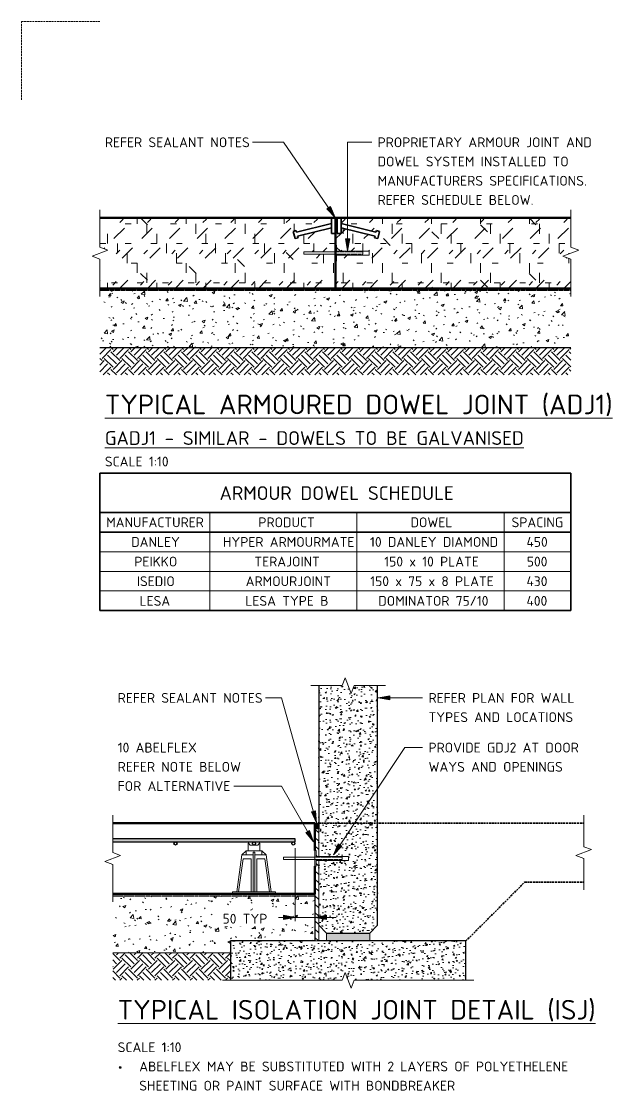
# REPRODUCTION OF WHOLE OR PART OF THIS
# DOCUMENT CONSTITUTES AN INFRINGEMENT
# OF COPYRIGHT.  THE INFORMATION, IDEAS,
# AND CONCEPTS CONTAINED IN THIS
# Model space of a CAD drawing. Header units: millimetres. Extents: x 1405 to 26650, y -1062 to 5760.
# Drawn here: x 1405 to 2912, y 1594 to 4315 of the extents above; entities that cross this region are included whole.
import ezdxf

# ---------------------------------------------------------------- set-up
doc = ezdxf.new("R2010")
doc.units = ezdxf.units.MM
doc.linetypes.add('Dash', pattern=[7, 5, -2])
doc.linetypes.add('Hidden', pattern=[4, 3, -1])
for name, color, linetype, lineweight in [('A-000-T_TEXT', 231, 'Continuous', 13), ('A-010-D_DIM', 211, 'Continuous', 13), ('A-010-D_DIM-10', 211, 'Continuous', 13), ('A-010-M_LINE', 90, 'Continuous', 13), ('Z-000-T_TEXT', 131, 'Continuous', 18), ('Z-060-M_DETAIL', 92, 'Continuous', 25), ('Z-200_P_REF_PLANE', 111, 'Dash', 13)]:
    doc.layers.add(name, color=color, linetype=linetype, lineweight=lineweight)
doc.styles.add('ISOCPEUR', font='isocpeur.ttf', dxfattribs={"height": 25})
doc.styles.add('ISOCPEUR_1', font='isocpeur.ttf', dxfattribs={"height": 50})
doc.styles.add('ISOCPEUR_2', font='isocpeur.ttf', dxfattribs={"height": 35})
doc.styles.add('ISOCPEUR_B', font='', dxfattribs={"height": 35})
doc.styles.add('ISOCPEUR_B_1', font='', dxfattribs={"height": 25})
doc.styles.get('ISOCPEUR_B').set_extended_font_data('ISOCPEUR', bold=True)
doc.styles.get('ISOCPEUR_B_1').set_extended_font_data('ISOCPEUR', bold=True)
doc.dimstyles.new('2_5___Arrow___Opaque_1', dxfattribs={"dimscale": 304.8, "dimtxt": 24.899529, "dimasz": 0.098425, "dimexe": 0.032808, "dimexo": 0.052493, "dimgap": 0.008202, "dimtad": 1, "dimdec": 0, "dimzin": 0, "dimdsep": 46, "dimtxsty": 'ISOCPEUR', "dimsah": 1, "dimcen": 0.09, "dimadec": 0, "dimazin": 0, "dimtfac": 1, "dimtdec": 4, "dimtix": 1, "dimtmove": 2, "dimatfit": 3, "dimfxl": 1, "dimtvp": 1, "dimtfill": 1, "dimtolj": 1, "dimtzin": 0, "dimlwd": 18, "dimlwe": 18, "dimarcsym": 2})
pattern_1 = [(315, (0, 0), (44.90128, 0), [31.75, -31.75]), (315, (8.42, 8.42), (44.90128, 0), [31.75, -31.75]), (315, (16.84, 16.84), (44.90128, 0), [31.75, -31.75]), (45, (22.454, 16.84), (0, 44.90128), [31.75, -31.75]), (45, (30.874, 8.42), (0, 44.90128), [31.75, -31.75]), (45, (39.294, 0), (0, 44.90128), [31.75, -31.75])]
pattern_2 = [(50, (0, 0), (72.8738, -6.3761), [7.62, -83.82]), (355, (0, 0), (-14.097, 76.4224), [6.096, -67.056]), (100.451, (6.07, -0.53), (58.777, 70.0469), [6.476, -71.236]), (46.184, (0, 20.32), (108.4314, -16.8175), [11.43, -125.73]), (96.636, (9.04, 18.92), (94.961, 98.971), [9.714, -106.854]), (351.184, (0, 20.32), (94.9623, 98.9702), [9.144, -100.584]), (21, (10.16, 15.24), (60.64565, -40.9065), [7.62, -83.82]), (326, (10.16, 15.24), (24.7208, 73.6749), [6.096, -67.056]), (71.451, (15.214, 11.83), (85.3669, 32.7687), [6.476, -71.236]), (37.5, (0, 0), (1.23552, 33.82243), [3.353, -62.89, 3.353, -64.719, -67.31]), (37.5, (0, 0), (1.23552, 33.82243), [-134.315, 3.353, -63.957]), (7.5, (0, 0), (26.72815, 40.07255), [3.353, -35.458, 3.353, -61.366, -25.654]), (7.5, (0, 0), (26.72815, 40.07255), [-103.53, 3.353, -22.301]), (327.5, (-22.657, 0), (54.23632, -2.29212), [3.353, -22.047, 3.353, -75.895, -105.156]), (327.5, (-22.657, 0), (54.23632, -2.29212), [-104.648, 3.353, -101.803]), (317.5, (-32.817, 0), (59.2516, 10.17014), [3.353, -29.667, 3.353, -49.276, -74.676]), (317.5, (-32.817, 0), (59.2516, 10.17014), [-85.649, 3.353, -71.323])]
pattern_3 = [(50, (0, 0), (36.4365, -3.18771), [3.81, -41.91]), (355, (0, 0), (-7.04845, 38.21172), [3.048, -33.528]), (100.451, (3.036, -0.266), (29.38857, 35.02294), [3.238, -35.618]), (46.184, (0, 10.16), (54.21606, -8.40837), [5.715, -62.865]), (96.636, (4.52, 9.46), (47.4805, 49.48544), [4.857, -53.427]), (351.184, (0, 10.16), (47.4811, 49.4846), [4.572, -50.292]), (21, (5.08, 7.62), (30.32265, -20.4528), [3.81, -41.91]), (326, (5.08, 7.62), (12.3607, 36.83788), [3.048, -33.528]), (71.451, (7.607, 5.916), (42.6833, 16.3839), [3.238, -35.618]), (37.5, (0, 0), (0.618067, 16.91082), [0.33528, -32.786, 0.33528, -33.701, -33.655]), (37.5, (0, 0), (0.618067, 16.91082), [-67.158, 0.33528, -33.32]), (7.5, (0, 0), (13.36414, 20.03578), [0.33528, -19.07, 0.33528, -32.024, -12.827]), (7.5, (0, 0), (13.36414, 20.03578), [-51.765, 0.33528, -12.492]), (327.5, (-11.328, 0), (27.11816, -1.14606), [0.33528, -12.365, 0.33528, -39.289, -52.578]), (327.5, (-11.328, 0), (27.11816, -1.14606), [-52.324, 0.33528, -52.243]), (317.5, (-16.408, 0), (29.62579, 5.08507), [0.33528, -16.175, 0.33528, -25.979, -37.338]), (317.5, (-16.408, 0), (29.62579, 5.08507), [-42.824, 0.33528, -37.003])]

# ---------------------------------------------------------------- blocks, each defined once
blk = doc.blocks.new('NRP_Chair Reinf BN - NRP_Reinf Chair BN-4164634-S-2901 - _INDUSTRIAL_ TYPICAL SLAB ON GROUND JOINT DETAILS')
at = {"layer": 'Z-060-M_DETAIL', "lineweight": 18}
for p, q in [((-30.7, 99), (-20, 109)), ((20, 109), (-20, 109)), ((-20, 109), (-20, 99)), ((-13.7, 129), (-15, 129)), ((-15, 109), (-15, 129)), ((-10, 124), (-13.7, 129)), ((10, 124), (-10, 124)), ((10, 124), (13.7, 129)), ((13.7, 129), (15, 129)), ((15, 109), (15, 129)), ((20, 109), (20, 99)), ((20, 109), (30.7, 99)), ((-30.7, 99), (-44, 5)), ((-27.6, 89), (-39.1, 5)), ((-2.5, 99), (-30.7, 99)), ((-7, 89), (-27.6, 89)), ((-7, 5), (-7, 89)), ((2.5, 106), (-2.5, 106)), ((-2.5, 106), (-2.5, 5)), ((2.5, 106), (2.5, 5)), ((2.5, 99), (30.7, 99)), ((7, 5), (7, 89)), ((7, 89), (27.6, 89)), ((27.6, 89), (39.1, 5)), ((30.7, 99), (44, 5)), ((55, 5), (-55, 5)), ((-55, 5), (-55, 0)), ((-55, 0), (55, 0)), ((55, 5), (55, 0))]:
    blk.add_line(p, q, dxfattribs=at)
blk = doc.blocks.new('NRP_Break Line _v2_ - Section-3989051-S-2901 - _INDUSTRIAL_ TYPICAL SLAB ON GROUND JOINT DETAILS')
at = {"layer": 'Z-060-M_DETAIL', "lineweight": 18}
for p, q in [((0, 0), (60, 0)), ((90, 0), (150, 0))]:
    blk.add_line(p, q, dxfattribs=at)
blk = doc.blocks.new('NRP_Break Line _v2_ - Section-4164626-S-2901 - _INDUSTRIAL_ TYPICAL SLAB ON GROUND JOINT DETAILS')
at = {"layer": 'Z-060-M_DETAIL', "lineweight": 18}
for p, q in [((0, 0), (285, 0)), ((315, 0), (600, 0))]:
    blk.add_line(p, q, dxfattribs=at)
blk = doc.blocks.new('NRP_Break Line _v2_ - Section-4164625-S-2901 - _INDUSTRIAL_ TYPICAL SLAB ON GROUND JOINT DETAILS')
at = {"layer": 'Z-060-M_DETAIL', "lineweight": 18}
for p, q in [((0, 0), (75, 0)), ((105, 0), (180, 0))]:
    blk.add_line(p, q, dxfattribs=at)
blk = doc.blocks.new('DIMBLOCK4-S-2901 - _INDUSTRIAL_ TYPICAL SLAB ON GROUND JOINT DETAILS')
at = {"layer": 'A-010-D_DIM-10', "lineweight": 18}
for points in [[(2102.9, 2034.6), (2072.9, 2039.9), (2072.9, 2029.3)], [(2152.9, 2034.6), (2182.9, 2029.3), (2182.9, 2039.9)]]:
    blk.add_hatch(color=256, dxfattribs=at).paths.add_polyline_path(points)
for p, q in [((2102.9, 2034.6), (2102.9, 2210.6)), ((2152.9, 2034.6), (2152.9, 2078.6)), ((2048.4, 2034.6), (2207.3, 2034.6)), ((2102.9, 2034.6), (2072.9, 2039.9)), ((2072.9, 2039.9), (2072.9, 2029.3)), ((2072.9, 2029.3), (2102.9, 2034.6)), ((2102.9, 2034.6), (2102.9, 2024.6)), ((2182.9, 2039.9), (2152.9, 2034.6)), ((2152.9, 2034.6), (2182.9, 2029.3)), ((2152.9, 2034.6), (2152.9, 2024.6)), ((2182.9, 2029.3), (2182.9, 2039.9))]:
    blk.add_line(p, q, dxfattribs=at)
at = {"layer": 'A-010-D_DIM-10', "color": 0, "lineweight": 18, "insert": (1917.9, 2043.7), "char_height": 25, "width": 135.607, "attachment_point": 1, "line_spacing_factor": 1.149209, "style": 'ISOCPEUR', "bg_fill": 3, "box_fill_scale": 1.25, "bg_fill_color": 256, "bg_fill_true_color": 13158600, "bg_fill_transparency": 0}
blk.add_mtext('50 TYP', dxfattribs=at)

msp = doc.modelspace()

# ---------------------------------------------------------------- hatches: boundary and pattern name
at = {"layer": 'A-000-T_TEXT', "lineweight": 18}
for points in [[(2205.1, 3816.5), (2192.4, 3844.2), (2183.7, 3838.1)], [(2236.4, 3731.6), (2241.7, 3761.6), (2231.2, 3761.6)], [(2314.1, 2593.3), (2344.1, 2588), (2344.1, 2598.6)], [(2157.2, 2275.6), (2154.2, 2305.9), (2144, 2303)], [(2149.3, 2227.3), (2138.9, 2255.9), (2129.8, 2250.6)], [(2200.5, 2193.6), (2221.5, 2215.6), (2212.7, 2221.5)]]:
    msp.add_hatch(color=7, dxfattribs=at).paths.add_polyline_path(points)
at = {"layer": 'Z-060-M_DETAIL', "lineweight": 18}
h = msp.add_hatch(dxfattribs=at)
h.set_pattern_fill('FP_1', color=8, style=0, pattern_type=2)
h.set_pattern_definition([(45, (0, 0), (-70.7107, 0), [37.5, -150]), (45, (50, 50), (-70.7107, 0), [37.5, -150]), (45, (100, -15), (-70.7107, 0), [12.5, -100]), (90, (100, 25), (-25, 25), [25, -100]), (315, (100, 50), (0, 141.4214), [25, -150]), (0, (50, 50), (100, 100), [15, -50]), (0, (-75, 100), (100, 100), [15, -100])])
h.paths.add_polyline_path([(2308.7, 3635.5), (2805.2, 3635.5), (2805.2, 3710.5), (2785.2, 3718), (2803.7, 3724.9), (2803.7, 3741.1), (2805.2, 3740.5), (2805.2, 3815.5), (2220.2, 3815.5), (2220.2, 3800.6), (2308.7, 3778.6), (2309.8, 3782.9), (2317.6, 3781), (2313, 3762.6), (2305.2, 3764.5), (2306.3, 3768.9), (2220.2, 3790.3), (2220.2, 3775.5), (2210.2, 3775.5), (2210.2, 3815.5), (2205.2, 3815.5), (2205.2, 3775.5), (2195.2, 3775.5), (2195.2, 3790.3), (2109.1, 3768.9), (2110.1, 3764.5), (2102.4, 3762.6), (2097.8, 3781), (2105.6, 3782.9), (2106.6, 3778.6), (2195.2, 3800.6), (2195.2, 3815.5), (1605.2, 3815.5), (1605.2, 3740.5), (1625.2, 3733), (1606.7, 3726.1), (1606.7, 3709.9), (1605.2, 3710.5), (1605.2, 3635.5), (2306.3, 3635.5)])
h.paths.add_polyline_path([(2205.2, 3705.5), (2205.2, 3722.5), (2125.2, 3722.5), (2125.2, 3728.5), (2205.2, 3728.5), (2205.2, 3745.5), (2208.2, 3745.5), (2208.2, 3730.5), (2291.2, 3730.5), (2291.2, 3720.5), (2208.2, 3720.5), (2208.2, 3705.5)])
at = {"layer": 'Z-060-M_DETAIL'}
for color, points in [(9, [(2205.2, 3800.5), (2210.2, 3800.5), (2210.2, 3815.5), (2205.2, 3815.5)]), (9, [(2152.9, 2274.6), (2152.9, 2259.6), (2162.9, 2259.6), (2162.9, 2274.6)]), (10, [(1637.9, 2234.6), (1637.9, 2226.6), (2102.9, 2226.6), (2102.9, 2234.6)]), (9, [(2182.9, 1994.6), (2182.9, 1974.6), (2292.9, 1974.6), (2292.9, 1994.6)])]:
    msp.add_hatch(color=color, dxfattribs=at).paths.add_polyline_path(points)
at = {"layer": 'Z-060-M_DETAIL', "lineweight": 18}
h = msp.add_hatch(dxfattribs=at)
h.set_pattern_fill('FP_3', color=8, style=0, pattern_type=2)
h.set_pattern_definition(pattern_2)
h.paths.add_polyline_path([(2805.2, 3485.5), (2805.2, 3630.5), (1605.2, 3630.5), (1605.2, 3485.5), (2361.6, 3485.5)])
h = msp.add_hatch(dxfattribs=at)
h.set_pattern_fill('FP_2', color=31, style=0, pattern_type=2)
h.set_pattern_definition(pattern_1)
h.paths.add_polyline_path([(2805.2, 3415.5), (2805.2, 3485.5), (1605.2, 3485.5), (1605.2, 3415.5), (2361.6, 3415.5)])
h = msp.add_hatch(dxfattribs=at)
h.set_pattern_fill('FP_5', color=8, style=0, pattern_type=2)
h.set_pattern_definition(pattern_3)
h.paths.add_polyline_path([(2182.9, 1994.6), (2292.9, 1994.6), (2312.9, 2014.6), (2312.9, 2624.6), (2252.9, 2624.6), (2245.4, 2604.6), (2238.4, 2623.1), (2222.3, 2623.1), (2222.9, 2624.6), (2162.9, 2624.6), (2162.9, 2189.6), (2238.9, 2189.6), (2238.9, 2179.6), (2162.9, 2179.6), (2162.9, 2014.6)])
h = msp.add_hatch(dxfattribs=at)
h.set_pattern_fill('FP_4', color=8, style=0, pattern_type=2)
h.set_pattern_definition([(135, (0, 0), (-10.6066, -10.6066), [])])
h.paths.add_polyline_path([(2155.9, 1974.6), (2162.9, 1974.6), (2162.9, 2179.6), (2155.9, 2179.6), (2155.9, 2164.6), (2152.9, 2164.6), (2152.9, 1974.6)])
h.paths.add_polyline_path([(2155.9, 2189.6), (2162.9, 2189.6), (2162.9, 2259.6), (2152.9, 2259.6), (2152.9, 2204.6), (2155.9, 2204.6)])
h = msp.add_hatch(dxfattribs=at)
h.set_pattern_fill('FP_3', color=8, style=0, pattern_type=2)
h.set_pattern_definition(pattern_2)
h.paths.add_polyline_path([(1937.9, 1944.6), (1937.9, 1974.6), (2152.9, 1974.6), (2152.9, 2089.6), (1637.9, 2089.6), (1637.9, 1944.6)])
h = msp.add_hatch(dxfattribs=at)
h.set_pattern_fill('FP_5', color=8, style=0, pattern_type=2)
h.set_pattern_definition(pattern_3)
h.paths.add_polyline_path([(2222.9, 1874.6), (2230.4, 1894.6), (2237.3, 1876.1), (2253.4, 1876.1), (2252.9, 1874.6), (2537.9, 1874.6), (2537.9, 1974.6), (1937.9, 1974.6), (1937.9, 1874.6), (2162.9, 1874.6)])
h = msp.add_hatch(dxfattribs=at)
h.set_pattern_fill('FP_2', color=31, style=0, pattern_type=2)
h.set_pattern_definition(pattern_1)
h.paths.add_polyline_path([(1937.9, 1874.6), (1937.9, 1944.6), (1637.9, 1944.6), (1637.9, 1874.6), (1887.9, 1874.6)])

# ---------------------------------------------------------------- linework, layer by layer
at = {"layer": 'A-000-T_TEXT', "color": 250, "lineweight": 18}
for p, q in [((1994.7, 4007.7), (1994.1, 4007.7)), ((2072.7, 4007.7), (1994.7, 4007.7)), ((2205.1, 3816.5), (2072.7, 4007.7)), ((2236.4, 4007.7), (2297.8, 4007.7)), ((2236.4, 3731.6), (2236.4, 4007.7)), ((2192.4, 3844.2), (2183.7, 3838.1)), ((2183.7, 3838.1), (2205.1, 3816.5)), ((2205.1, 3816.5), (2192.4, 3844.2)), ((2241.7, 3761.6), (2231.2, 3761.6)), ((2231.2, 3761.6), (2236.4, 3731.6)), ((2236.4, 3731.6), (2241.7, 3761.6)), ((2027.4, 2593.3), (2026.8, 2593.3)), ((2067.6, 2593.3), (2027.4, 2593.3)), ((2157.2, 2275.6), (2067.6, 2593.3)), ((2344.1, 2598.6), (2314.1, 2593.3)), ((2314.1, 2593.3), (2344.1, 2588)), ((2314.1, 2593.3), (2427.6, 2593.3)), ((2344.1, 2588), (2344.1, 2598.6)), ((2200.5, 2193.6), (2382, 2466.8)), ((2382, 2466.8), (2427.6, 2466.8)), ((1970.5, 2368.9), (1946.1, 2368.9)), ((2067.6, 2368.9), (1970.5, 2368.9)), ((2149.3, 2227.3), (2067.6, 2368.9)), ((2154.2, 2305.9), (2144, 2303)), ((2144, 2303), (2157.2, 2275.6)), ((2157.2, 2275.6), (2154.2, 2305.9)), ((2138.9, 2255.9), (2129.8, 2250.6)), ((2129.8, 2250.6), (2149.3, 2227.3)), ((2149.3, 2227.3), (2138.9, 2255.9)), ((2212.7, 2221.5), (2200.5, 2193.6)), ((2200.5, 2193.6), (2221.5, 2215.6)), ((2221.5, 2215.6), (2212.7, 2221.5))]:
    msp.add_line(p, q, dxfattribs=at)
at = {"layer": 'A-010-M_LINE', "lineweight": 50}
for p, q in [((1605.2, 3815.5), (2805.2, 3815.5)), ((2205.2, 3815.5), (2205.2, 3635.5)), ((1605.2, 3635.5), (2805.2, 3635.5)), ((1637.9, 2274.6), (2152.9, 2274.6)), ((2152.9, 2274.6), (2152.9, 2259.6)), ((2152.9, 2274.6), (2152.9, 2204.6)), ((2152.9, 2164.6), (2152.9, 2094.6)), ((2152.9, 2094.6), (1637.9, 2094.6))]:
    msp.add_line(p, q, dxfattribs=at)
at = {"layer": 'A-010-M_LINE', "lineweight": 35}
for p, q in [((2205.2, 3815.5), (2195.2, 3815.5)), ((2195.2, 3815.5), (2195.2, 3800.6)), ((2205.2, 3775.5), (2205.2, 3815.5)), ((2210.2, 3815.5), (2205.2, 3815.5)), ((2205.2, 3815.5), (2205.2, 3800.5)), ((2220.2, 3815.5), (2210.2, 3815.5)), ((2210.2, 3815.5), (2210.2, 3775.5)), ((2210.2, 3800.5), (2210.2, 3815.5)), ((2220.2, 3800.6), (2220.2, 3815.5)), ((2195.2, 3800.6), (2106.6, 3778.6)), ((2109.1, 3768.9), (2195.2, 3790.3)), ((2195.2, 3790.3), (2195.2, 3800.6)), ((2195.2, 3790.3), (2195.2, 3775.5)), ((2205.2, 3800.5), (2210.2, 3800.5)), ((2308.7, 3778.6), (2220.2, 3800.6)), ((2220.2, 3800.6), (2220.2, 3790.3)), ((2220.2, 3775.5), (2220.2, 3790.3)), ((2220.2, 3790.3), (2306.3, 3768.9)), ((2105.6, 3782.9), (2097.8, 3781)), ((2097.8, 3781), (2102.4, 3762.6)), ((2102.4, 3762.6), (2110.1, 3764.5)), ((2106.6, 3778.6), (2105.6, 3782.9)), ((2110.1, 3764.5), (2109.1, 3768.9)), ((2195.2, 3775.5), (2205.2, 3775.5)), ((2210.2, 3775.5), (2220.2, 3775.5)), ((2306.3, 3768.9), (2305.2, 3764.5)), ((2305.2, 3764.5), (2313, 3762.6)), ((2309.8, 3782.9), (2308.7, 3778.6)), ((2317.6, 3781), (2309.8, 3782.9)), ((2313, 3762.6), (2317.6, 3781)), ((1605.2, 3165.5), (2805.2, 3165.5)), ((1605.2, 3165.5), (1605.2, 2815.5)), ((2805.2, 2815.5), (2805.2, 3165.5)), ((1605.2, 3065.5), (2805.2, 3065.5)), ((1605.2, 3015.5), (2805.2, 3015.5)), ((1605.2, 2815.5), (2805.2, 2815.5))]:
    msp.add_line(p, q, dxfattribs=at)
at = {"layer": 'A-010-M_LINE', "lineweight": 18}
for p, q in [((2208.2, 3745.5), (2205.2, 3745.5)), ((2205.2, 3745.5), (2205.2, 3728.5)), ((2208.2, 3730.5), (2208.2, 3745.5)), ((2291.2, 3730.5), (2208.2, 3730.5)), ((2208.2, 3730.5), (2208.2, 3728.5)), ((2291.2, 3720.5), (2291.2, 3730.5)), ((2125.2, 3728.5), (2125.2, 3722.5)), ((2205.2, 3728.5), (2125.2, 3728.5)), ((2125.2, 3722.5), (2205.2, 3722.5)), ((2205.2, 3728.5), (2205.2, 3722.5)), ((2205.2, 3722.5), (2205.2, 3705.5)), ((2205.2, 3705.5), (2208.2, 3705.5)), ((2208.2, 3722.5), (2208.2, 3720.5)), ((2208.2, 3705.5), (2208.2, 3720.5)), ((2208.2, 3720.5), (2291.2, 3720.5)), ((1885.2, 2815.5), (1885.2, 3065.5)), ((2260.2, 2815.5), (2260.2, 3065.5)), ((2635.2, 2815.5), (2635.2, 3065.5)), ((1605.2, 2965.5), (2805.2, 2965.5)), ((1605.2, 2915.5), (2805.2, 2915.5)), ((1605.2, 2865.5), (2805.2, 2865.5)), ((2162.9, 2274.6), (2152.9, 2274.6)), ((2162.9, 2259.6), (2152.9, 2259.6)), ((2162.9, 2189.6), (2162.9, 2259.6)), ((2072.9, 2187.6), (2072.9, 2181.6)), ((2152.9, 2187.6), (2072.9, 2187.6)), ((2072.9, 2181.6), (2152.9, 2181.6)), ((2155.9, 2204.6), (2152.9, 2204.6)), ((2152.9, 2204.6), (2152.9, 2187.6)), ((2152.9, 2187.6), (2152.9, 2181.6)), ((2152.9, 2181.6), (2152.9, 2164.6)), ((2155.9, 2189.6), (2155.9, 2204.6)), ((2238.9, 2189.6), (2155.9, 2189.6)), ((2155.9, 2189.6), (2155.9, 2187.6)), ((2155.9, 2181.6), (2155.9, 2179.6)), ((2155.9, 2164.6), (2155.9, 2179.6)), ((2155.9, 2179.6), (2238.9, 2179.6)), ((2162.9, 1974.6), (2162.9, 2179.6)), ((2238.9, 2179.6), (2238.9, 2189.6)), ((2152.9, 2164.6), (2155.9, 2164.6)), ((2292.9, 1994.6), (2182.9, 1994.6)), ((2182.9, 1994.6), (2182.9, 1974.6)), ((2292.9, 1974.6), (2292.9, 1994.6)), ((1937.9, 1944.6), (1937.9, 1974.6)), ((1937.9, 1974.6), (2152.9, 1974.6)), ((2152.9, 1974.6), (2162.9, 1974.6)), ((2182.9, 1974.6), (2292.9, 1974.6)), ((1637.9, 1944.6), (1937.9, 1944.6))]:
    msp.add_line(p, q, dxfattribs=at)
at = {"layer": 'A-010-M_LINE', "linetype": 'Hidden', "lineweight": 18}
for p, q in [((2275.2, 3728.5), (2205.2, 3728.5)), ((2205.2, 3722.5), (2275.2, 3722.5)), ((2275.2, 3722.5), (2275.2, 3728.5)), ((2222.9, 2187.6), (2152.9, 2187.6)), ((2152.9, 2181.6), (2222.9, 2181.6)), ((2222.9, 2181.6), (2222.9, 2187.6))]:
    msp.add_line(p, q, dxfattribs=at)
at = {"layer": 'A-010-M_LINE', "linetype": 'Hidden', "lineweight": 25}
for p, q in [((2805.2, 3630.5), (1605.2, 3630.5)), ((1637.9, 2089.6), (2152.9, 2089.6))]:
    msp.add_line(p, q, dxfattribs=at)
at = {"layer": 'A-010-M_LINE', "lineweight": 25}
for p, q in [((1605.2, 3485.5), (2805.2, 3485.5)), ((2162.9, 2624.6), (2162.9, 2259.6)), ((2312.9, 2014.6), (2312.9, 2624.6)), ((2152.9, 2259.6), (2152.9, 2204.6)), ((2162.9, 2259.6), (2162.9, 2274.6)), ((2102.9, 2234.6), (1637.9, 2234.6)), ((2102.9, 2226.6), (2102.9, 2234.6)), ((1637.9, 2226.6), (2102.9, 2226.6)), ((2152.9, 2164.6), (2152.9, 1974.6)), ((2162.9, 2014.6), (2182.9, 1994.6)), ((2292.9, 1994.6), (2312.9, 2014.6)), ((2182.9, 1994.6), (2292.9, 1994.6)), ((1937.9, 1974.6), (1937.9, 1874.6)), ((2152.9, 1974.6), (1937.9, 1974.6)), ((2537.9, 1974.6), (2162.9, 1974.6)), ((2537.9, 1874.6), (2537.9, 1974.6))]:
    msp.add_line(p, q, dxfattribs=at)
at = {"layer": 'A-010-M_LINE', "linetype": 'Dash', "lineweight": 35}
for p, q in [((2162.9, 2274.6), (2837.9, 2274.6)), ((2537.9, 1974.6), (2687.9, 2124.6)), ((2687.9, 2124.6), (2837.9, 2124.6))]:
    msp.add_line(p, q, dxfattribs=at)
at = {"layer": 'A-010-M_LINE', "lineweight": 25}
for centre in [(1797.9, 2222.6), (1997.9, 2222.6), (2097.9, 2222.6)]:
    msp.add_circle(centre, 4, dxfattribs=at)
at = {"layer": 'Z-000-T_TEXT'}
for p, q in [((1605.2, 3815.5), (1605.2, 3835.5)), ((2805.2, 3815.5), (2805.2, 3835.5)), ((1585.2, 3718), (1625.2, 3733)), ((1625.2, 3733), (1605.2, 3740.5)), ((2825.2, 3733), (2785.2, 3718)), ((2805.2, 3740.5), (2825.2, 3733)), ((1605.2, 3710.5), (1585.2, 3718)), ((2785.2, 3718), (2805.2, 3710.5)), ((1605.2, 3635.5), (1605.2, 3615.5)), ((2805.2, 3635.5), (2805.2, 3615.5)), ((2222.9, 2624.6), (2230.4, 2644.6)), ((2230.4, 2644.6), (2245.4, 2604.6)), ((2162.9, 2624.6), (2142.9, 2624.6)), ((2245.4, 2604.6), (2252.9, 2624.6)), ((2312.9, 2624.6), (2332.9, 2624.6)), ((1637.9, 2274.6), (1637.9, 2294.6)), ((2837.9, 2274.6), (2837.9, 2294.6)), ((2857.9, 2207.1), (2817.9, 2192.1)), ((2837.9, 2214.6), (2857.9, 2207.1)), ((1617.9, 2177.1), (1657.9, 2192.1)), ((1657.9, 2192.1), (1637.9, 2199.6)), ((2817.9, 2192.1), (2837.9, 2184.6)), ((1637.9, 2169.6), (1617.9, 2177.1)), ((2837.9, 2124.6), (2837.9, 2104.6)), ((1637.9, 2094.6), (1637.9, 2074.6)), ((2230.4, 1894.6), (2222.9, 1874.6)), ((2245.4, 1854.6), (2230.4, 1894.6)), ((1937.9, 1874.6), (1917.9, 1874.6)), ((2252.9, 1874.6), (2245.4, 1854.6)), ((2537.9, 1874.6), (2557.9, 1874.6))]:
    msp.add_line(p, q, dxfattribs=at)
at = {"layer": 'Z-200_P_REF_PLANE'}
for p, q in [((1405.2, 4315.5), (1605.2, 4315.5)), ((1405.2, 4115.5), (1405.2, 4315.5)), ((1605.2, 3815.5), (2805.2, 3815.5))]:
    msp.add_line(p, q, dxfattribs=at)

# ---------------------------------------------------------------- block references
at = {"layer": 'Z-060-M_DETAIL', "lineweight": 18}
for name, p, rotation in [('NRP_Break Line _v2_ - Section-4164625-S-2901 - _INDUSTRIAL_ TYPICAL SLAB ON GROUND JOINT DETAILS', (1605.2, 3635.5), 89.99999999999991), ('NRP_Break Line _v2_ - Section-4164625-S-2901 - _INDUSTRIAL_ TYPICAL SLAB ON GROUND JOINT DETAILS', (2805.2, 3815.5), 270), ('NRP_Break Line _v2_ - Section-4164625-S-2901 - _INDUSTRIAL_ TYPICAL SLAB ON GROUND JOINT DETAILS', (1637.9, 2094.6), 90), ('NRP_Break Line _v2_ - Section-3989051-S-2901 - _INDUSTRIAL_ TYPICAL SLAB ON GROUND JOINT DETAILS', (2837.9, 2274.6), 270), ('NRP_Break Line _v2_ - Section-4164626-S-2901 - _INDUSTRIAL_ TYPICAL SLAB ON GROUND JOINT DETAILS', (2537.9, 1874.6), 180)]:
    msp.add_blockref(name, p, dxfattribs=dict(at, rotation=rotation))
for name, p in [('NRP_Break Line _v2_ - Section-3989051-S-2901 - _INDUSTRIAL_ TYPICAL SLAB ON GROUND JOINT DETAILS', (2162.9, 2624.6)), ('NRP_Chair Reinf BN - NRP_Reinf Chair BN-4164634-S-2901 - _INDUSTRIAL_ TYPICAL SLAB ON GROUND JOINT DETAILS', (1997.9, 2094.6))]:
    msp.add_blockref(name, p, dxfattribs=at)

# ---------------------------------------------------------------- texts
at = {"layer": 'A-000-T_TEXT', "color": 7, "lineweight": 18, "attachment_point": 1}
for s, insert, char_height, width, style in [('REFER SEALANT NOTES', (1617.9, 4020.2), 25, 437.721, 'ISOCPEUR'), ('PROPRIETARY ARMOUR JOINT AND', (2312.8, 4020.2), 25, 634.135, 'ISOCPEUR'), ('DOWEL SYSTEM INSTALLED TO', (2312.8, 3971.3), 25, 574.008, 'ISOCPEUR'), ('MANUFACTURERS SPECIFICATIONS.', (2312.8, 3922.3), 25, 626.92, 'ISOCPEUR'), ('REFER SCHEDULE BELOW.', (2312.8, 3873.4), 25, 466.582, 'ISOCPEUR'), ('\\LTYPICAL ARMOURED DOWEL JOINT (ADJ1)', (1617.9, 3365.4), 50, 1508.776, 'ISOCPEUR_1'), ('\\LGADJ1 - SIMILAR - DOWELS TO BE GALVANISED', (1617.9, 3272.3), 35, 1263.459, 'ISOCPEUR_2'), ('SCALE 1:10', (1617.9, 3207.5), 25, 195.612, 'ISOCPEUR'), ('ARMOUR DOWEL SCHEDULE', (1910.2, 3132.2), 35, 715.105, 'ISOCPEUR_B'), ('MANUFACTURER', (1621.2, 3052.8), 25, 300.633, 'ISOCPEUR_B_1'), ('PRODUCT', (2009.1, 3052.8), 25, 171.561, 'ISOCPEUR_B_1'), ('DOWEL', (2396.6, 3052.8), 25, 129.072, 'ISOCPEUR_B_1'), ('SPACING', (2654.1, 3052.8), 25, 159.536, 'ISOCPEUR_B_1'), ('DANLEY', (1685.1, 3002.8), 25, 145.907, 'ISOCPEUR'), ('HYPER ARMOURMATE', (1918.8, 3002.8), 25, 390.422, 'ISOCPEUR'), ('10 DANLEY DIAMOND', (2293.5, 3002.8), 25, 379.198, 'ISOCPEUR'), ('450', (2692.1, 3002.8), 25, 67.342, 'ISOCPEUR'), ('PEIKKO', (1693, 2952.8), 25, 126.667, 'ISOCPEUR'), ('TERAJOINT', (1998.9, 2952.8), 25, 196.413, 'ISOCPEUR'), ('150 x 10 PLATE', (2329.8, 2952.8), 25, 291.013, 'ISOCPEUR'), ('500', (2693.1, 2952.8), 25, 64.937, 'ISOCPEUR'), ('ISEDIO', (1699.3, 2902.8), 25, 111.435, 'ISOCPEUR'), ('ARMOURJOINT', (1976.7, 2902.8), 25, 250.126, 'ISOCPEUR'), ('150 x 75 x 8 PLATE', (2294.1, 2902.8), 25, 377.595, 'ISOCPEUR'), ('430', (2692.1, 2902.8), 25, 67.342, 'ISOCPEUR'), ('LESA', (1706.2, 2852.8), 25, 94.599, 'ISOCPEUR'), ('LESA TYPE B', (1975.7, 2852.8), 25, 252.532, 'ISOCPEUR'), ('DOMINATOR 75/10', (2314.6, 2852.8), 25, 327.89, 'ISOCPEUR'), ('400', (2692.1, 2852.8), 25, 67.342, 'ISOCPEUR'), ('REFER SEALANT NOTES', (1650.6, 2605.8), 25, 437.721, 'ISOCPEUR'), ('REFER PLAN FOR WALL ', (2442.6, 2605.8), 25, 452.152, 'ISOCPEUR'), ('TYPES AND LOCATIONS', (2442.6, 2556.8), 25, 432.911, 'ISOCPEUR'), ('10 ABELFLEX', (1650.6, 2479.3), 25, 242.11, 'ISOCPEUR'), ('PROVIDE GDJ2 AT DOOR ', (2442.6, 2479.3), 25, 448.945, 'ISOCPEUR'), ('REFER NOTE BELOW', (1650.6, 2430.4), 25, 368.776, 'ISOCPEUR'), ('WAYS AND OPENINGS', (2442.6, 2430.4), 25, 399.24, 'ISOCPEUR'), ('FOR ALTERNATIVE', (1650.6, 2381.4), 25, 339.916, 'ISOCPEUR'), ('\\LTYPICAL ISOLATION JOINT DETAIL (ISJ)', (1650.6, 1824.5), 50, 1431.012, 'ISOCPEUR_1'), ('SCALE 1:10', (1650.6, 1716.5), 25, 195.612, 'ISOCPEUR'), ('ABELFLEX MAY BE SUBSTITUTED WITH 2 LAYERS OF POLYETHELENE ', (1705.5, 1667.6), 25, 1308.354, 'ISOCPEUR'), ('•', (1650.6, 1667.6), 25, 66.546, 'ISOCPEUR'), ('SHEETING OR PAINT SURFACE WITH BONDBREAKER', (1705.5, 1618.7), 25, 938.776, 'ISOCPEUR')]:
    msp.add_mtext(s, dxfattribs=dict(at, insert=insert, char_height=char_height, width=width, style=style))

# ---------------------------------------------------------------- next in the draw order: dimensions: what is measured, and where the dimension line sits
at = {"layer": 'A-010-D_DIM', "lineweight": 18}
dim = msp.add_linear_dim(base=(2152.9, 2034.6), p1=(2102.9, 2226.6), p2=(2152.9, 2094.6), dimstyle='2_5___Arrow___Opaque_1', override={"dimpost": '<>TYP', "dimfxl": 141.1524}, dxfattribs=at)
dim.commit()
dim.dimension.update_dxf_attribs({"geometry": 'DIMBLOCK4-S-2901 - _INDUSTRIAL_ TYPICAL SLAB ON GROUND JOINT DETAILS', "text_midpoint": (1985.7, 2027), "dimtype": 160})

doc.saveas('drawing.dxf')
